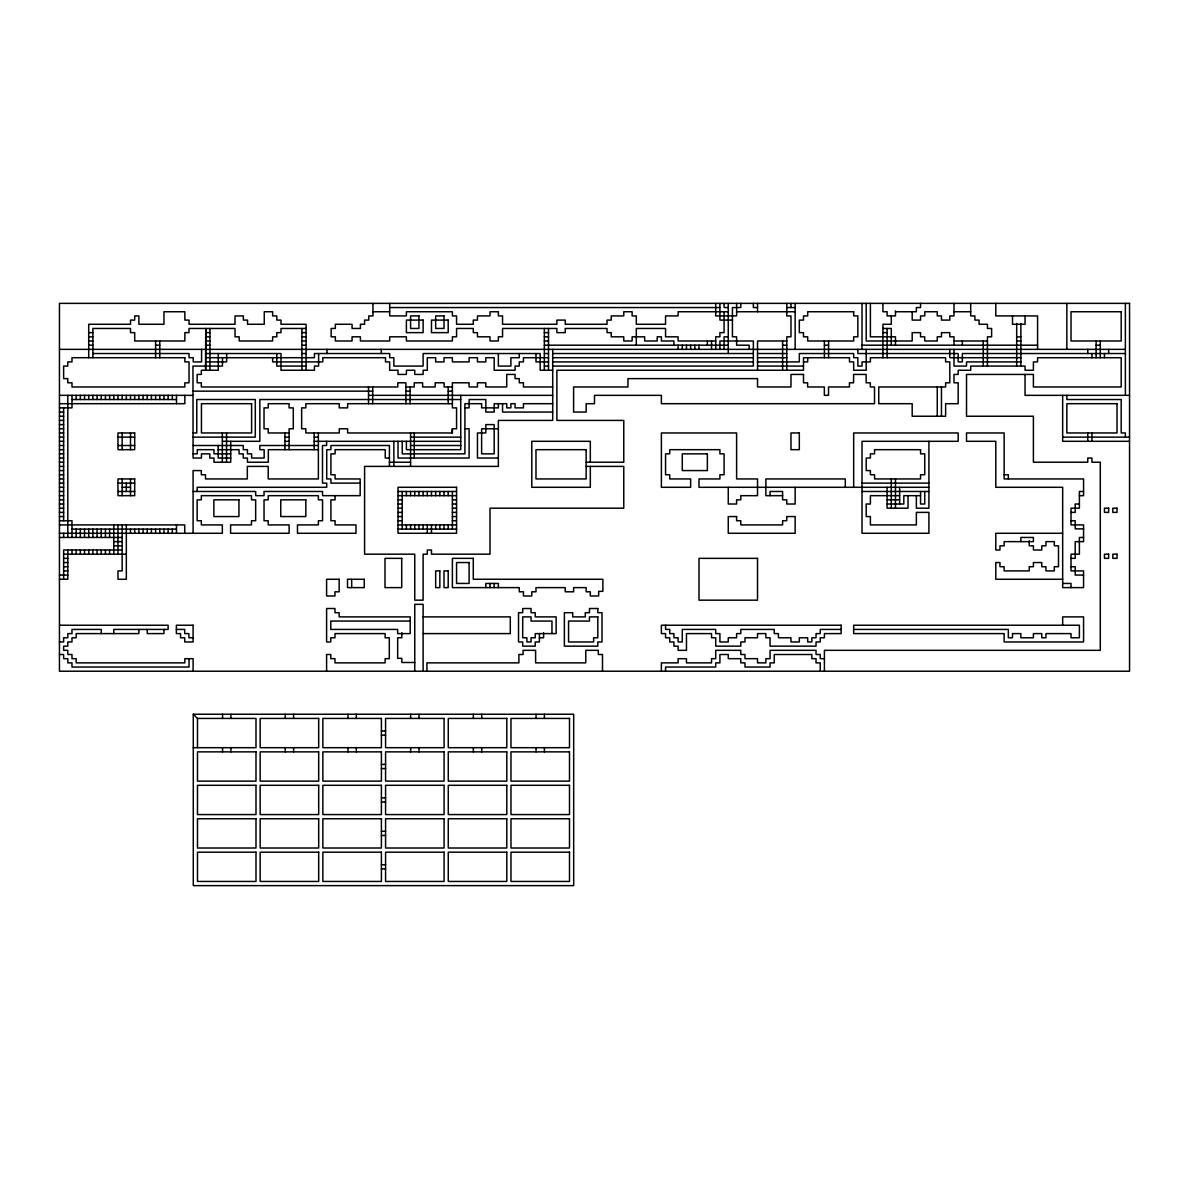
<?xml version="1.0" encoding="UTF-8"?>
<svg xmlns="http://www.w3.org/2000/svg" width="1189" height="1189" viewBox="0 0 1189 1189"><rect width="100%" height="100%" fill="white"/><g stroke="black" fill="none" stroke-linecap="round" stroke-linejoin="round"><path stroke-width="1.5" d="M405.91 403.695L405.91 382.799L397.795 382.799L397.795 386.975L201.327 386.975L201.327 382.799L197.151 382.799L197.151 374.431L201.327 374.431L201.327 370.255L205.504 370.255L205.756 328.461L205.756 370.255L218.3 370.255L218.3 353.534M451.761 432.959L452.385 428.783L456.561 428.783L456.561 407.872L452.385 407.872L452.385 382.799L469.105 382.799L469.105 386.975L477.458 386.975L477.458 382.799L485.825 382.799L485.825 386.975L506.722 386.975L506.722 374.431L515.075 374.431L515.075 378.622L519.266 378.622L519.266 382.799L523.442 382.799L523.442 386.975L552.707 386.975M389.68 307.55L719.91 307.55M728.263 307.55L724.086 307.55L724.086 303.373M757.527 307.55L753.35 307.55L753.35 303.373M786.791 307.55L795.144 307.55M372.96 311.741L389.68 311.741M728.263 311.741L678.102 311.741L678.102 315.917L665.558 315.917L665.558 324.27L636.308 324.27L636.308 315.917L632.117 315.917L632.117 311.741L623.764 311.741L623.764 315.917L611.22 315.917L611.22 320.094L607.044 320.094L607.044 324.27L565.236 324.27L565.236 320.094L556.883 320.094L556.883 324.27L502.546 324.27L502.546 315.917L498.354 315.917L498.354 311.741L490.002 311.741L490.002 315.917L477.458 315.917L477.458 320.094L473.281 320.094L473.281 324.27L456.561 324.27L456.561 315.917L452.385 315.917L452.385 311.741L406.4 311.741L406.4 315.917L389.68 315.917L389.68 303.373M736.63 311.741L795.144 311.741M895.466 311.741L916.362 311.741L916.362 307.55L920.554 307.55L920.554 303.373M953.994 311.741L970.7 311.741M732.439 320.094L719.91 320.094L719.91 303.373M306.078 328.461L280.99 328.461L280.99 332.638L276.814 332.638L276.814 336.814L272.638 336.814L272.638 340.99L239.197 340.99L239.197 336.814L235.021 336.814L235.021 328.461L189.036 328.461L189.036 332.638L184.86 332.638L184.86 340.99L134.699 340.99L134.699 332.638L130.508 332.638L130.508 328.461L92.891 328.461L92.891 357.711M882.922 328.461L891.289 328.461L891.289 345.182M88.714 332.638L92.891 332.638M205.756 332.638L209.933 332.638M301.902 332.638L306.078 332.638M544.339 332.638L548.515 332.638M882.922 332.638L887.113 332.638M88.714 336.814L92.891 336.814M205.756 336.814L209.933 336.814M301.902 336.814L306.078 336.814M544.339 336.814L548.515 336.814M728.263 336.814L724.086 336.814L724.086 349.358M1016.684 336.814L1020.875 336.814M88.714 340.99L92.891 340.99M205.756 340.99L209.933 340.99M301.902 340.99L306.078 340.99M544.339 340.99L548.515 340.99M715.719 340.99L678.102 340.99L678.102 336.814L665.558 336.814L665.558 328.461L636.308 328.461L636.308 345.182M786.791 340.99L757.527 340.99L757.527 370.255M953.994 340.99L987.435 340.99M1016.684 340.99L1020.875 340.99M88.714 345.182L92.891 345.182M155.596 345.182L159.772 345.182M205.756 345.182L209.933 345.182M301.902 345.182L306.078 345.182M544.339 345.182L728.263 345.182M782.6 345.182L786.791 345.182M824.408 345.182L828.584 345.182M862.025 345.182L1037.581 345.182M1096.109 345.182L1100.286 345.182M59.45 349.358L205.504 349.358M205.756 349.358L1125.374 349.358M92.891 353.534L189.036 353.534L189.036 357.711L193.213 357.711L193.213 361.902L201.58 361.902L201.58 349.358M205.756 353.534L280.99 353.534L280.99 370.255L314.431 370.255L314.431 366.078L318.622 366.078L318.622 353.534M301.902 353.534L306.078 353.534M544.339 353.534L548.515 353.534M552.707 353.534L753.35 353.534M757.527 353.534L786.791 353.534M1125.374 353.534L962.347 353.534L962.347 361.902L958.171 361.902L958.171 353.534L857.849 353.534L857.849 349.358M205.756 357.711L314.431 357.711L314.431 353.534L389.68 353.534L389.68 357.711L393.856 357.711L393.856 366.078L423.121 366.078L423.121 353.534L540.163 353.534L540.163 370.255L552.707 370.255M548.515 357.711L523.442 357.711L523.442 361.902L519.266 361.902L519.266 366.078L515.075 366.078L515.075 370.255L494.178 370.255L494.178 357.711L485.825 357.711L485.825 361.902L477.458 361.902L477.458 357.711L469.105 357.711L469.105 361.902L452.385 361.902L452.385 357.711L444.017 357.711L444.017 361.902L435.664 361.902L435.664 357.711L427.297 357.711L427.297 370.255L423.121 370.255L423.121 374.431L414.753 374.431L414.753 370.255L406.4 370.255L406.4 374.431L398.033 374.431L398.033 370.255L389.68 370.255L389.68 361.902L385.504 361.902L385.504 357.711L322.799 357.711L322.799 361.902L272.638 361.902L272.638 357.711M552.707 357.711L753.35 357.711M757.527 357.711L786.791 357.711M1020.875 357.711L949.803 357.711L949.803 349.358M205.756 361.902L226.653 361.902L226.653 353.534M548.515 361.902L535.986 361.902L535.986 353.534M552.707 361.902L753.35 361.902M757.527 361.902L799.32 361.902L799.32 353.534L853.672 353.534L853.672 357.711L857.849 357.711L857.849 366.078L862.025 366.078L862.025 361.902L870.393 361.902L870.393 357.711L945.627 357.711L945.627 361.902L949.803 361.902L949.803 382.799L945.627 382.799L945.627 386.975L878.745 386.975L878.745 403.695L912.186 403.695L912.186 416.239L945.627 416.239L945.627 403.695L958.171 403.695L958.171 382.799L953.994 382.799L953.994 374.431L958.171 374.431L958.171 370.255L970.7 370.255L970.7 366.078L1025.052 366.078L1025.052 370.255L1033.404 370.255L1033.404 361.902L1037.581 361.902L1037.581 357.711L1121.197 357.711L1121.197 386.975L1033.404 386.975L1033.404 374.431L966.523 374.431L966.523 416.239L1033.404 416.239L1033.404 462.224L1087.757 462.224L1087.757 458.033L1091.933 458.033L1091.933 462.224L1100.286 462.224L1100.286 650.324L824.408 650.324L824.408 671.22M803.496 361.902L807.688 361.902L807.688 357.711M1020.875 361.902L966.523 361.902L966.523 366.078L953.994 366.078L953.994 349.358M205.504 366.078L192.96 366.078L193.094 458.033L201.446 458.033L201.446 453.856L209.814 453.856L209.814 458.033L213.99 458.033L213.99 462.224L230.711 462.224L230.711 441.312M205.756 366.078L222.477 366.078L222.477 357.711M306.078 366.078L276.814 366.078L276.814 353.534M544.339 366.078L548.515 366.078M552.707 366.078L753.35 366.078L753.35 340.99L719.91 340.99L719.91 349.358M757.527 366.078L803.496 366.078M405.91 386.975L414.262 386.975L414.262 382.799L422.63 382.799L422.63 386.975L435.159 386.975L435.159 382.799L444.136 382.799L444.136 386.975L452.385 386.975M192.96 391.151L372.707 391.151M405.91 391.151L410.086 391.151M448.194 391.151L452.385 391.151M59.45 395.343L193.094 395.343M368.531 395.343L552.707 395.343M1129.55 395.343L1025.052 395.343L1025.052 374.431M71.994 399.519L176.492 399.519M460.738 399.519L259.841 399.519L259.841 441.312L222.343 441.312M59.45 403.695L184.845 403.695L184.845 395.343M452.385 403.695L347.634 403.695L347.634 407.872L339.266 407.872L339.266 403.695L305.826 403.695L305.826 407.872L301.649 407.872L301.649 428.783L305.826 428.783L305.826 432.959L339.266 432.959L339.266 428.783L347.634 428.783L347.634 432.959L452.385 432.959L452.385 428.783M552.707 403.695L523.442 403.695L523.442 407.872L515.075 407.872L515.075 403.695L510.898 403.695L510.898 407.872L506.722 407.872L506.722 403.695L494.178 403.695L494.178 412.063L485.825 412.063L485.825 399.519L469.105 399.519L469.105 407.872L464.914 407.872M59.45 407.872L71.994 407.872L71.994 395.343M59.45 412.063L63.626 412.063M552.707 412.063L502.546 412.063L502.546 403.695M59.45 416.239L63.626 416.239M59.45 420.416L63.626 420.416M59.45 424.592L63.626 424.592M59.45 428.783L63.626 428.783M464.914 428.783L469.105 428.783L469.105 458.033L398.033 458.033L398.033 441.312M498.354 428.783L481.634 428.783L481.634 453.856L494.178 453.856L494.178 424.592L485.825 424.592L485.825 432.959L477.458 432.959L477.458 458.033L498.354 458.033M59.45 432.959L63.626 432.959M193.094 432.959L196.78 432.959L196.78 399.519L255.293 399.519L255.293 437.136L193.094 437.136M289.105 432.959L268.209 432.959L268.209 428.783L264.032 428.783L264.032 407.872L268.209 407.872L268.209 403.695L289.105 403.695L289.105 407.872L293.282 407.872L293.282 428.783L289.105 428.783L289.105 449.68M59.45 437.136L63.626 437.136M117.979 437.136L134.684 437.136M284.929 437.136L289.105 437.136M314.193 437.136L318.37 437.136M410.577 437.136L460.738 437.136M1062.669 437.136L1129.55 437.136M59.45 441.312L63.626 441.312M284.929 441.312L289.105 441.312M314.193 441.312L460.738 441.312M1129.55 441.312L1062.669 441.312L1062.669 395.343M59.45 445.503L63.626 445.503M117.979 445.503L134.684 445.503M193.094 445.503L243.255 445.503L243.255 449.68L247.431 449.68L247.431 453.856L251.607 453.856L251.607 458.033L264.151 458.033L264.151 449.68L259.841 449.68L259.841 445.503L318.37 445.503M410.577 445.503L460.738 445.503M59.45 449.68L63.626 449.68M218.167 449.68L239.063 449.68L239.063 453.856L243.255 453.856L243.255 458.033L247.431 458.033L247.431 462.224L268.328 462.224L268.328 449.68L318.37 449.68M59.45 453.856L63.626 453.856M193.094 453.856L197.27 453.856L197.27 449.68L213.99 449.68L213.99 453.856L230.711 453.856M59.45 458.033L63.626 458.033M230.711 458.033L218.167 458.033L218.167 445.503M389.427 458.033L385.251 458.033L385.251 449.68L335.09 449.68L335.09 453.856L330.914 453.856L330.914 474.753L335.09 474.753L335.09 478.944L360.163 478.944L360.163 495.664L322.546 495.664L322.546 491.473L264.032 491.473L264.032 495.664L255.665 495.664L255.665 491.473L193.094 491.473M59.45 462.224L63.626 462.224M389.427 462.224L410.577 462.224M586.147 462.224L623.764 462.224L623.764 420.416L556.883 420.416L556.883 370.255L803.496 370.255L803.496 357.711L849.481 357.711L849.481 361.902L853.672 361.902L853.672 370.255L866.201 370.255L866.201 349.358M59.45 466.4L63.626 466.4M586.147 466.4L623.764 466.4L623.764 508.193L490.002 508.193L490.002 554.178L431.473 554.178L431.473 550.002L427.297 550.002L427.297 554.178L423.121 554.178L423.121 600.163L414.753 600.163L414.753 554.178L364.592 554.178L364.592 466.4L498.354 466.4L498.354 420.416L552.707 420.416L552.707 349.358M59.45 470.576L63.626 470.576M59.45 474.753L63.626 474.753M1004.14 474.753L1008.331 474.753L1008.331 478.944M59.45 478.944L63.626 478.944M59.45 483.12L63.626 483.12M117.979 483.12L134.684 483.12M360.163 483.12L330.914 483.12L330.914 478.944L326.722 478.944L326.722 449.68L330.914 449.68L330.914 445.503L389.427 445.503L389.427 466.4M862.025 483.12L928.906 483.12M59.45 487.297L63.626 487.297M122.155 487.297L130.508 487.297M928.906 487.297L698.998 487.297L698.998 478.944L719.91 478.944L719.91 474.753L724.086 474.753L724.086 453.856L719.91 453.856L719.91 449.68L669.749 449.68L669.749 453.856L665.558 453.856L665.558 474.753L669.749 474.753L669.749 478.944L690.646 478.944L690.646 487.297L661.381 487.297L661.381 432.959L736.615 432.959L736.615 478.944L757.527 478.944L757.527 495.664L740.806 495.664L740.806 499.841L736.615 499.841L736.615 504.017L728.263 504.017L728.263 487.297M59.45 491.473L63.626 491.473M117.979 491.473L134.684 491.473M398.033 491.473L456.561 491.473M862.025 491.473L928.906 491.473M1083.565 491.473L1079.389 491.473L1079.389 508.193L1071.021 508.193L1071.021 524.914L1083.565 524.914L1083.565 541.634L1075.213 541.634L1075.213 558.354L1071.021 558.354M59.45 495.664L63.626 495.664M398.033 495.664L456.561 495.664M782.6 495.664L765.879 495.664L765.879 478.944L845.305 478.944L845.305 487.297M899.642 495.664L870.393 495.664L870.393 504.017L866.201 504.017L866.201 516.561L870.393 516.561L870.393 524.914L916.362 524.914L916.362 512.385L928.906 512.385L928.906 533.281L862.025 533.281L862.025 441.312L958.171 441.312L958.171 432.959L853.672 432.959L853.672 487.297M920.554 495.664L903.818 495.664L903.818 504.017L887.113 504.017M1079.389 495.664L1083.565 495.664L1083.565 478.944L1004.14 478.944L1004.14 432.959L966.523 432.959L966.523 441.312L995.788 441.312L995.788 487.297L1062.669 487.297L1062.669 587.619L1083.565 587.619L1083.565 570.898L1071.021 570.898L1071.021 554.178L1079.389 554.178L1079.389 537.458L1083.565 537.458M59.45 499.841L63.626 499.841M398.033 499.841L402.224 499.841M452.385 499.841L456.561 499.841M887.113 499.841L899.642 499.841M59.45 504.017L63.626 504.017M398.033 504.017L402.224 504.017M452.385 504.017L456.561 504.017M1079.389 504.017L1075.213 504.017L1075.213 512.385L1071.021 512.385M59.45 508.193L63.626 508.193M398.033 508.193L402.224 508.193M452.385 508.193L456.561 508.193M59.45 512.385L63.626 512.385M398.033 512.385L402.224 512.385M452.385 512.385L456.561 512.385M59.45 516.561L63.626 516.561M398.033 516.561L402.224 516.561M452.385 516.561L456.561 516.561M59.45 520.737L71.994 520.737L71.994 537.458M398.033 520.737L402.224 520.737M452.385 520.737L456.561 520.737M1071.021 520.737L1075.213 520.737L1075.213 528.867L1083.565 528.867M59.45 524.914L184.726 524.914L184.726 533.281M398.033 524.914L456.561 524.914M71.994 529.105L176.492 529.105M398.033 529.105L456.561 529.105M59.45 533.281L222.343 533.281L222.343 524.914L201.327 524.914L201.327 520.737L197.151 520.737L197.151 499.841L201.327 499.841L201.327 495.664L251.488 495.664L251.488 499.841L255.665 499.841L255.665 520.737L251.488 520.737L251.488 524.914L230.592 524.914L230.592 533.281L289.105 533.281L289.105 524.914L268.209 524.914L268.209 520.737L264.032 520.737L264.032 499.841L268.209 499.841L268.209 495.664L318.37 495.664L318.37 499.841L322.546 499.841L322.546 520.737L318.37 520.737L318.37 524.914L297.473 524.914L297.473 533.281L355.987 533.281L355.987 524.914L335.09 524.914L335.09 520.737L330.914 520.737L330.914 499.841L335.09 499.841L335.09 495.664M1062.669 533.281L995.788 533.281L995.788 550.002L999.964 550.002L999.964 545.825L1004.14 545.825L1004.14 541.634L1033.404 541.634L1033.404 537.458L1020.875 537.458L1020.875 541.634M59.45 537.458L122.155 537.458M113.787 541.634L122.155 541.634M113.787 545.825L122.155 545.825M122.155 550.002L63.626 550.002L63.626 579.266M63.626 554.178L126.331 554.178M63.626 558.354L67.803 558.354M63.626 562.546L67.803 562.546M63.626 566.722L67.803 566.722M1071.021 566.722L1075.213 566.722L1075.213 575.075L1083.565 575.075M63.626 570.898L67.803 570.898M59.45 575.075L67.803 575.075M59.45 579.266L67.803 579.266L67.803 550.002M1062.669 579.266L995.788 579.266L995.788 562.546L999.964 562.546L999.964 566.722L1004.14 566.722L1004.14 570.898L1029.228 570.898L1029.228 566.722L1033.404 566.722L1033.404 562.546L1041.772 562.546L1041.772 566.722L1045.948 566.722L1045.948 570.898L1054.316 570.898L1054.316 566.722L1058.492 566.722L1058.492 545.825L1054.316 545.825L1054.316 541.634L1045.948 541.634L1045.948 545.825L1041.772 545.825L1041.772 550.002L1033.404 550.002L1033.404 545.825L1029.228 545.825L1029.228 540.802M1062.669 583.442L1071.021 583.442L1071.021 587.619M423.121 616.883L510.289 616.883L510.289 633.603L423.121 633.603M410.205 621.059L330.78 621.059L330.78 629.427L397.661 629.427L397.661 633.603L410.205 633.603L410.205 616.883L339.147 616.883L339.147 612.707L334.971 612.707L334.971 608.515L326.603 608.515L326.603 641.956L330.78 641.956L330.78 637.78L334.971 637.78L334.971 633.603L385.132 633.603L385.132 637.78L389.308 637.78L389.308 658.676L385.132 658.676L385.132 662.868L334.971 662.868L334.971 658.676L330.78 658.676L330.78 654.5L326.603 654.5L326.603 671.22M59.45 625.236L168.125 625.236L168.125 629.427L113.787 629.427L113.787 633.603M176.373 629.427L184.726 629.427L184.726 633.603L188.902 633.603L188.902 637.78L193.094 637.78M841.128 629.427L820.232 629.427L820.232 633.603L816.04 633.603L816.04 637.78L811.864 637.78L811.864 641.956L807.688 641.956L807.688 637.78L799.32 637.78L799.32 641.956L790.967 641.956L790.967 637.78L778.423 637.78L778.423 633.603L774.247 633.603L774.247 629.427L740.806 629.427L740.806 633.603L736.615 633.603L736.615 637.78L728.263 637.78L728.263 641.956L719.91 641.956L719.91 633.603L715.719 633.603L715.719 629.427L682.278 629.427L682.278 641.956L678.102 641.956L678.102 637.78L673.925 637.78L673.925 633.603L669.749 633.603L669.749 629.427L665.558 629.427L665.558 625.236M853.672 629.427L1008.331 629.427L1008.331 637.78L1012.508 637.78L1012.508 633.603L1020.875 633.603L1020.875 637.78L1033.404 637.78L1033.404 633.603L1041.772 633.603L1041.772 637.78L1045.948 637.78L1045.948 633.603L1071.021 633.603L1071.021 637.78L1079.389 637.78L1079.389 625.236L853.672 625.236L853.672 633.603L1004.14 633.603L1004.14 641.956L1083.565 641.956L1083.565 616.883L1062.669 616.883L1062.669 625.236M539.42 637.78L543.596 637.78L543.596 632.771M59.45 641.956L63.626 641.956L63.626 637.78L67.818 637.78L67.818 633.603L71.994 633.603L71.994 629.427L101.258 629.427L101.243 633.603M59.45 654.5L63.626 654.5L63.626 658.676L67.818 658.676L67.818 662.868L71.994 662.868L71.994 667.044L189.036 667.044L189.036 658.676M824.408 658.676L820.232 658.676L820.232 654.5L816.04 654.5L816.04 650.324L770.056 650.324L770.056 658.676L765.879 658.676L765.879 662.868L757.527 662.868L757.527 658.676L744.983 658.676L744.983 654.5L740.806 654.5L740.806 650.324L715.719 650.324L715.719 658.676L711.542 658.676L711.542 662.868L686.469 662.868L686.469 658.676L678.102 658.676L678.102 662.868L661.381 662.868L661.381 671.22M414.753 662.496L401.852 662.496L401.852 658.32L397.661 658.32L397.661 637.78L401.852 637.78L401.852 632.771M193.287 714.247L573.678 714.247L573.678 885.627L193.287 885.627L193.287 714.247L197.478 718.424L255.992 718.424L255.992 747.688L193.287 747.688M381.401 730.967L385.578 730.967M381.401 735.144L385.578 735.144M381.401 764.408L385.578 764.408M381.401 768.584L385.578 768.584M381.401 797.849L385.578 797.849M381.401 802.025L385.578 802.025M381.401 831.289L385.578 831.289M381.401 835.466L385.578 835.466M381.401 864.73L385.578 864.73M381.401 868.906L385.578 868.906M1125.374 303.373L1125.374 395.343M1125.374 437.136L1125.374 432.959L1121.197 432.959L1121.197 399.519L1066.845 399.519L1066.845 395.343M1108.653 349.358L1108.653 353.534M1104.462 353.534L1104.462 357.711M1100.286 340.99L1100.286 357.711M1096.109 340.99L1096.109 357.711M1091.933 353.534L1091.933 357.711M1091.933 432.959L1091.933 441.312M1087.757 349.358L1087.757 353.534M1087.757 432.959L1087.757 441.312M1066.845 303.373L1066.845 349.358M1037.581 349.358L1037.581 315.917L995.788 315.917L995.788 303.373M1025.052 315.917L1025.052 324.27L1012.508 324.27L1012.508 315.917M1020.875 323.438L1020.875 366.078M1016.684 323.438L1016.684 366.078M987.435 366.078L987.435 336.814L991.611 336.814L991.611 328.461L987.435 328.461L987.435 324.27L979.067 324.27L979.067 320.094L974.891 320.094L974.891 315.917L970.7 315.917L970.7 303.373M983.244 340.99L983.244 366.078M962.347 340.99L962.347 345.182M953.994 303.373L953.994 315.917L949.803 315.917L949.803 320.094L941.45 320.094L941.45 315.917L937.259 315.917L937.259 311.741L924.73 311.741L924.73 315.917L920.554 315.917L920.554 320.094L912.186 320.094L912.186 311.741M953.994 345.182L953.994 336.814L949.803 336.814L949.803 332.638L941.45 332.638L941.45 336.814L937.259 336.814L937.259 340.99L924.73 340.99L924.73 336.814L920.554 336.814L920.554 332.638L912.186 332.638L912.186 340.99L866.201 340.99L866.201 303.373M941.45 386.975L941.45 416.239M937.259 386.975L937.259 416.239M928.906 441.312L928.906 508.193L916.362 508.193L916.362 495.664M924.73 491.473L924.73 504.017L920.554 504.017L920.554 491.473M908.01 495.664L908.01 508.193L887.113 508.193L887.113 487.297M899.642 487.297L899.642 504.017M895.466 310.894L895.466 315.917L887.113 315.917L887.113 311.741L882.922 311.741L882.922 303.373M895.466 345.182L895.466 336.814L870.393 336.814L870.393 303.373M895.466 478.944L895.466 508.193M891.289 315.917L891.289 324.27L882.922 324.27L882.922 357.711M891.289 478.944L891.289 508.193M887.113 328.461L887.113 357.711M862.025 303.373L862.025 349.358M828.584 340.99L828.584 357.711M824.408 340.99L824.408 357.711M820.232 671.22L820.232 662.868L816.04 662.868L816.04 658.676L811.864 658.676L811.864 654.5L774.247 654.5L774.247 662.868L770.056 662.868L770.056 667.044L744.983 667.044L744.983 662.868L740.806 662.868L740.806 658.676L728.263 658.676L728.263 654.5L719.91 654.5L719.91 662.868L715.719 662.868L715.719 667.044L665.558 667.044L665.558 671.22M795.144 303.373L795.144 349.358M795.144 487.297L795.144 504.017L786.791 504.017L786.791 499.841L782.6 499.841L782.6 491.473L770.056 491.473L770.056 495.664M790.967 303.373L790.967 307.55M786.791 303.373L786.791 315.917L790.967 315.917L790.967 336.814L786.791 336.814L786.791 370.255M782.6 340.99L782.6 370.255M757.527 303.373L757.527 311.741M749.159 349.358L749.159 345.182L736.63 345.182L736.63 336.814L732.439 336.814L732.439 307.55L740.806 307.55L740.806 303.373M736.63 303.373L736.63 315.917L715.719 315.917L715.719 303.373M728.263 303.373L728.263 353.534M724.086 311.741L724.086 332.638L719.91 332.638L719.91 336.814L715.719 336.814L715.719 349.358M711.542 340.99L711.542 349.358M707.366 340.99L707.366 345.182M698.998 345.182L698.998 349.358M694.822 345.182L694.822 349.358M690.646 345.182L690.646 349.358M686.469 345.182L686.469 349.358M682.278 345.182L682.278 349.358M678.102 345.182L678.102 349.358M673.925 345.182L673.925 340.99L661.381 340.99L661.381 336.814L657.205 336.814L657.205 340.99L644.661 340.99L644.661 336.814L632.117 336.814L632.117 340.99L623.764 340.99L623.764 336.814L611.22 336.814L611.22 332.638L607.044 332.638L607.044 328.461L565.236 328.461L565.236 332.638L556.883 332.638L556.883 328.461L502.546 328.461L502.546 336.814L498.354 336.814L498.354 340.99L490.002 340.99L490.002 336.814L477.458 336.814L477.458 332.638L473.281 332.638L473.281 328.461L456.561 328.461L456.561 336.814L452.385 336.814L452.385 340.99L406.4 340.99L406.4 336.814L389.68 336.814L389.68 340.99L360.416 340.99L360.416 336.814L352.063 336.814L352.063 340.99L335.343 340.99L335.343 336.814L331.151 336.814L331.151 328.461L335.343 328.461L335.343 324.27L352.063 324.27L352.063 328.461L360.416 328.461L360.416 324.27L364.592 324.27L364.592 320.094L368.783 320.094L368.783 315.917L372.96 315.917L372.96 303.373M602.496 671.22L602.496 654.5L598.305 654.5L598.305 650.324L585.776 650.324L585.776 662.868L535.615 662.868L535.615 650.324L523.071 650.324L523.071 654.5L518.894 654.5L518.894 662.868L426.925 662.868L426.925 671.22M590.324 462.224L590.324 441.312L531.795 441.312L531.795 487.297L590.324 487.297L590.324 466.4M551.964 633.603L551.964 621.059L531.067 621.059L531.067 616.883L522.699 616.883L522.699 637.78L526.876 637.78L526.876 641.956L531.067 641.956L531.067 637.78L535.243 637.78L535.243 633.603L556.14 633.603L556.14 616.883L535.243 616.883L535.243 612.707L531.067 612.707L531.067 608.515L522.699 608.515L522.699 612.707L518.523 612.707L518.523 641.956L522.699 641.956L522.699 646.147L535.243 646.147L535.243 641.956L539.42 641.956L539.42 633.603M548.515 328.461L548.515 370.255M544.413 714.247L544.413 718.424M544.413 747.688L544.413 751.864M544.339 328.461L544.339 370.255M536.061 714.247L536.061 718.424M536.061 747.688L536.061 751.864M519.266 353.534L519.266 357.711L510.898 357.711L510.898 366.078L498.354 366.078L498.354 353.534M498.354 403.695L498.354 407.872L481.634 407.872L481.634 403.695L464.914 403.695L464.914 453.856L402.224 453.856L402.224 441.312M498.354 587.619L498.354 583.442L485.825 583.442L485.825 587.619M494.178 583.442L494.178 587.619M490.002 583.442L490.002 587.619M481.723 714.247L481.723 718.424M481.723 747.688L481.723 751.864M473.356 714.247L473.356 718.424M473.356 747.688L473.356 751.864M460.738 395.343L460.738 449.68L406.4 449.68L406.4 441.312M452.385 491.473L452.385 529.105M448.194 386.975L448.194 403.695M448.194 491.473L448.194 495.664M448.194 524.914L448.194 529.105M444.017 491.473L444.017 495.664M444.017 524.914L444.017 529.105M439.841 491.473L439.841 495.664M439.841 524.914L439.841 529.105M435.664 491.473L435.664 495.664M435.664 524.914L435.664 529.105M431.473 491.473L431.473 495.664M431.473 524.914L431.473 533.281M427.297 491.473L427.297 495.664M427.297 524.914L427.297 533.281M423.121 491.473L423.121 495.664M423.121 524.914L423.121 529.105M423.121 671.22L423.121 604.339L414.753 604.339L414.753 671.22M418.944 491.473L418.944 495.664M418.944 524.914L418.944 529.105M419.018 714.247L419.018 718.424M419.018 747.688L419.018 751.864M414.753 491.473L414.753 495.664M414.753 524.914L414.753 529.105M414.262 432.959L414.262 458.033M410.651 714.247L410.651 718.424M410.651 747.688L410.651 751.864M410.577 432.959L410.577 466.4M410.577 491.473L410.577 495.664M410.577 524.914L410.577 529.105M410.086 386.975L410.086 403.695M406.4 491.473L406.4 495.664M406.4 524.914L406.4 529.105M402.224 491.473L402.224 529.105M393.856 441.312L393.856 466.4M381.312 349.358L381.312 353.534M372.707 386.975L372.707 403.695M368.531 386.975L368.531 403.695M356.314 714.247L356.314 718.424M356.314 747.688L356.314 751.864M351.691 579.266L351.691 587.619M347.961 714.247L347.961 718.424M347.961 747.688L347.961 751.864M326.975 349.358L326.975 353.534M326.603 441.312L326.603 445.503L322.487 445.503L322.487 483.12L326.722 483.12L326.722 487.297L197.151 487.297L197.151 491.473M318.37 432.959L318.37 478.944L268.209 478.944L268.209 466.4L247.312 466.4L247.312 478.944L205.504 478.944L205.504 474.753L201.327 474.753L201.327 470.576L193.094 470.576L193.094 533.281M314.193 432.959L314.193 449.68M306.078 370.255L306.078 324.27L280.99 324.27L280.99 320.094L276.814 320.094L276.814 315.917L272.638 315.917L272.638 311.741L264.27 311.741L264.27 324.27L247.55 324.27L247.55 320.094L243.373 320.094L243.373 315.917L235.021 315.917L235.021 324.27L189.036 324.27L189.036 320.094L184.86 320.094L184.86 311.741L163.948 311.741L163.948 324.27L138.875 324.27L138.875 315.917L134.699 315.917L134.699 320.094L130.508 320.094L130.508 324.27L88.714 324.27L88.714 357.711M301.902 328.461L301.902 370.255M293.609 714.247L293.609 718.424M293.609 747.688L293.609 751.864M285.256 714.247L285.256 718.424M285.256 747.688L285.256 751.864M284.929 432.959L284.929 449.68M230.919 714.247L230.919 718.424M230.919 747.688L230.919 751.864M226.534 432.959L226.534 462.224M222.551 714.247L222.551 718.424M222.551 747.688L222.551 751.864M222.343 432.959L222.343 462.224M209.933 328.461L209.933 370.255M197.478 718.424L197.478 747.688M193.094 671.22L193.094 658.676L184.845 658.676L184.845 662.868L76.17 662.868L76.17 658.676L71.994 658.676L71.994 654.5L67.803 654.5L67.803 650.324L63.626 650.324L63.626 646.147L67.803 646.147L67.803 641.956L71.994 641.956L71.994 637.78L76.17 637.78L76.17 633.603L138.875 633.603L138.875 629.427M176.492 395.343L176.492 403.695M176.492 524.914L176.492 533.281M172.316 395.343L172.316 399.519M172.316 529.105L172.316 533.281M168.125 395.343L168.125 399.519M168.125 529.105L168.125 533.281M163.948 395.343L163.948 399.519M163.948 529.105L163.948 533.281M163.948 629.427L163.948 633.603L147.228 633.603L147.228 629.427M159.772 340.99L159.772 357.711M159.772 395.343L159.772 399.519M159.772 529.105L159.772 533.281M155.596 340.99L155.596 357.711M155.596 395.343L155.596 399.519M155.596 529.105L155.596 533.281M151.419 395.343L151.419 399.519M151.419 529.105L151.419 533.281M147.228 395.343L147.228 399.519M147.228 529.105L147.228 533.281M143.052 395.343L143.052 399.519M143.052 529.105L143.052 533.281M138.875 395.343L138.875 399.519M138.875 529.105L138.875 533.281M134.684 395.343L134.684 399.519M134.684 529.105L134.684 533.281M130.508 395.343L130.508 399.519M130.508 432.959L130.508 449.68M130.508 478.944L130.508 495.664M130.508 529.105L130.508 533.281M126.331 395.343L126.331 399.519M126.331 483.12L126.331 491.473M126.331 524.914L126.331 579.266L117.979 579.266L117.979 570.898L122.155 570.898L122.155 524.914M122.155 395.343L122.155 399.519M122.155 432.959L122.155 449.68M122.155 478.944L122.155 495.664M117.979 395.343L117.979 399.519M117.979 524.914L117.979 554.178M113.787 395.343L113.787 399.519M113.787 524.914L113.787 554.178M109.611 395.343L109.611 399.519M109.611 529.105L109.611 537.458M109.611 550.002L109.611 554.178M105.435 395.343L105.435 399.519M105.435 529.105L105.435 537.458M105.435 550.002L105.435 554.178M101.243 395.343L101.243 399.519M101.243 529.105L101.258 537.458M101.243 550.002L101.243 554.178M97.067 395.343L97.067 399.519M97.067 529.105L97.067 537.458M97.067 550.002L97.067 554.178M92.891 395.343L92.891 399.519M92.891 529.105L92.891 537.458M92.891 550.002L92.891 554.178M88.714 395.343L88.714 399.519M88.714 529.105L88.714 537.458M88.714 550.002L88.714 554.178M84.538 395.343L84.538 399.519M84.538 529.105L84.538 537.458M84.538 550.002L84.538 554.178M80.347 395.343L80.347 399.519M80.347 529.105L80.347 537.458M80.347 550.002L80.347 554.178M76.17 395.343L76.17 399.519M76.17 529.105L76.17 537.458M76.17 550.002L76.17 554.178M71.994 550.002L71.994 554.178M67.803 395.343L67.818 537.458M63.626 407.872L63.626 520.737M63.626 533.281L63.626 537.458M1129.55 303.373L59.45 303.373L59.45 671.22L1129.55 671.22L1129.55 303.373M853.672 311.741L807.688 311.741L807.688 315.917L803.496 315.917L803.496 320.094L799.32 320.094L799.32 332.638L803.496 332.638L803.496 336.814L807.688 336.814L807.688 340.99L853.672 340.99L853.672 336.814L857.849 336.814L857.849 315.917L853.672 315.917L853.672 311.741M1121.197 311.741L1071.021 311.741L1071.021 340.99L1121.197 340.99L1121.197 311.741M418.944 315.917L410.577 315.917L410.577 328.461L418.944 328.461L418.944 315.917M444.017 315.917L435.664 315.917L435.664 328.461L444.017 328.461L444.017 315.917M423.121 320.094L406.4 320.094L406.4 332.638L423.121 332.638L423.121 320.094M448.194 320.094L431.473 320.094L431.473 332.638L448.194 332.638L448.194 320.094M184.86 357.711L71.994 357.711L71.994 361.902L67.818 361.902L67.818 366.078L63.626 366.078L63.626 378.622L67.818 378.622L67.818 382.799L71.994 382.799L71.994 386.975L184.86 386.975L184.86 382.799L189.036 382.799L189.036 361.902L184.86 361.902L184.86 357.711M803.496 374.431L790.967 374.431L790.967 386.975L757.527 386.975L757.527 378.622L627.941 378.622L627.941 386.975L573.603 386.975L573.603 412.063L586.147 412.063L586.147 403.695L594.5 403.695L594.5 395.343L661.381 395.343L661.381 403.695L874.51 403.695L874.51 386.975L870.318 386.975L870.318 382.799L866.142 382.799L866.142 374.431L853.598 374.431L853.598 382.799L849.422 382.799L849.422 386.975L828.525 386.975L828.525 395.343L824.349 395.343L824.349 386.975L807.628 386.975L807.628 382.799L803.496 382.799L803.496 374.431M251.607 403.695L201.446 403.695L201.446 432.959L251.607 432.959L251.607 403.695M1117.006 403.695L1066.845 403.695L1066.845 432.959L1117.006 432.959L1117.006 403.695M134.684 432.959L117.979 432.959L117.979 449.68L134.684 449.68L134.684 432.959M799.32 432.959L790.967 432.959L790.967 449.68L799.32 449.68L799.32 432.959M586.147 449.68L535.986 449.68L535.986 478.944L586.147 478.944L586.147 449.68M920.554 449.68L874.569 449.68L874.569 453.856L870.393 453.856L870.393 458.033L866.201 458.033L866.201 470.576L870.393 470.576L870.393 474.753L874.569 474.753L874.569 478.944L920.554 478.944L920.554 474.753L924.73 474.753L924.73 453.856L920.554 453.856L920.554 449.68M707.366 453.856L682.278 453.856L682.278 470.576L707.366 470.576L707.366 453.856M134.684 478.944L117.979 478.944L117.979 495.664L134.684 495.664L134.684 478.944M456.561 487.297L398.033 487.297L398.033 533.281L456.561 533.281L456.561 487.297M238.944 499.841L213.871 499.841L213.871 516.561L238.944 516.561L238.944 499.841M305.826 499.841L280.753 499.841L280.753 516.561L305.826 516.561L305.826 499.841M1108.653 508.193L1104.462 508.193L1104.462 512.385L1108.653 512.385L1108.653 508.193M1117.006 508.193L1112.83 508.193L1112.83 512.385L1117.006 512.385L1117.006 508.193M736.615 516.561L728.263 516.561L728.263 533.281L795.144 533.281L795.144 516.561L786.791 516.561L786.791 520.737L782.6 520.737L782.6 524.914L740.806 524.914L740.806 520.737L736.615 520.737L736.615 516.561M1108.653 554.178L1104.462 554.178L1104.462 558.354L1108.653 558.354L1108.653 554.178M1117.006 554.178L1112.83 554.178L1112.83 558.354L1117.006 558.354L1117.006 554.178M401.719 558.354L384.998 558.354L384.998 587.619L401.719 587.619L401.719 558.354M473.281 558.354L452.385 558.354L452.385 587.619L519.266 587.619L519.266 591.795L523.442 591.795L523.442 595.986L531.795 595.986L531.795 591.795L535.986 591.795L535.986 587.619L565.236 587.619L565.236 591.795L573.603 591.795L573.603 587.619L586.147 587.619L586.147 591.795L590.324 591.795L590.324 595.986L598.676 595.986L598.676 591.349L602.868 591.349L602.868 579.266L473.281 579.266L473.281 558.354M757.527 558.354L698.998 558.354L698.998 600.163L757.527 600.163L757.527 558.354M469.105 562.546L456.561 562.546L456.561 583.442L469.105 583.442L469.105 562.546M439.841 570.898L435.664 570.898L435.664 587.619L439.841 587.619L439.841 570.898M448.194 570.898L444.017 570.898L444.017 587.619L448.194 587.619L448.194 570.898M339.147 579.266L326.603 579.266L326.603 595.986L334.971 595.986L334.971 591.795L339.147 591.795L339.147 579.266M364.22 579.266L347.5 579.266L347.5 587.619L364.22 587.619L364.22 579.266M597.814 608.515L589.462 608.515L589.462 612.707L585.285 612.707L585.285 616.883L572.741 616.883L572.741 612.707L564.374 612.707L564.374 646.147L597.814 646.147L597.814 641.956L602.006 641.956L602.006 612.707L597.814 612.707L597.814 608.515M597.814 616.883L589.462 616.883L589.462 621.059L568.565 621.059L568.565 641.956L593.638 641.956L593.638 637.78L597.814 637.78L597.814 616.883M193.094 625.236L176.373 625.236L176.373 633.603L180.55 633.603L180.55 637.78L184.726 637.78L184.726 641.956L193.094 641.956L193.094 625.236M841.128 625.236L661.381 625.236L661.381 633.603L665.558 633.603L665.558 637.78L669.749 637.78L669.749 641.956L673.925 641.956L673.925 646.147L678.102 646.147L678.102 650.324L686.469 650.324L686.469 633.603L711.542 633.603L711.542 637.78L715.719 637.78L715.719 646.147L740.806 646.147L740.806 641.956L744.983 641.956L744.983 637.78L757.527 637.78L757.527 633.603L765.879 633.603L765.879 637.78L770.056 637.78L770.056 646.147L816.04 646.147L816.04 641.956L820.232 641.956L820.232 637.78L824.408 637.78L824.408 633.603L841.128 633.603L841.128 625.236M318.697 718.424L260.168 718.424L260.168 747.688L318.697 747.688L318.697 718.424M381.401 718.424L322.873 718.424L322.873 747.688L381.401 747.688L381.401 718.424M444.092 718.424L385.578 718.424L385.578 747.688L444.092 747.688L444.092 718.424M506.796 718.424L448.283 718.424L448.283 747.688L506.796 747.688L506.796 718.424M569.501 718.424L510.973 718.424L510.973 747.688L569.501 747.688L569.501 718.424M255.992 751.864L197.478 751.864L197.478 781.128L255.992 781.128L255.992 751.864M318.697 751.864L260.168 751.864L260.168 781.128L318.697 781.128L318.697 751.864M381.401 751.864L322.873 751.864L322.873 781.128L381.401 781.128L381.401 751.864M444.092 751.864L385.578 751.864L385.578 781.128L444.092 781.128L444.092 751.864M506.796 751.864L448.283 751.864L448.283 781.128L506.796 781.128L506.796 751.864M569.501 751.864L510.973 751.864L510.973 781.128L569.501 781.128L569.501 751.864M255.992 785.305L197.478 785.305L197.478 814.569L255.992 814.569L255.992 785.305M318.697 785.305L260.168 785.305L260.168 814.569L318.697 814.569L318.697 785.305M381.401 785.305L322.873 785.305L322.873 814.569L381.401 814.569L381.401 785.305M444.092 785.305L385.578 785.305L385.578 814.569L444.092 814.569L444.092 785.305M506.796 785.305L448.283 785.305L448.283 814.569L506.796 814.569L506.796 785.305M569.501 785.305L510.973 785.305L510.973 814.569L569.501 814.569L569.501 785.305M255.992 818.745L197.478 818.745L197.478 848.01L255.992 848.01L255.992 818.745M318.697 818.745L260.168 818.745L260.168 848.01L318.697 848.01L318.697 818.745M381.401 818.745L322.873 818.745L322.873 848.01L381.401 848.01L381.401 818.745M444.092 818.745L385.578 818.745L385.578 848.01L444.092 848.01L444.092 818.745M506.796 818.745L448.283 818.745L448.283 848.01L506.796 848.01L506.796 818.745M569.501 818.745L510.973 818.745L510.973 848.01L569.501 848.01L569.501 818.745M255.992 852.186L197.478 852.186L197.478 881.45L255.992 881.45L255.992 852.186M318.697 852.186L260.168 852.186L260.168 881.45L318.697 881.45L318.697 852.186M381.401 852.186L322.873 852.186L322.873 881.45L381.401 881.45L381.401 852.186M444.092 852.186L385.578 852.186L385.578 881.45L444.092 881.45L444.092 852.186M506.796 852.186L448.283 852.186L448.283 881.45L506.796 881.45L506.796 852.186M569.501 852.186L510.973 852.186L510.973 881.45L569.501 881.45L569.501 852.186"/></g></svg>
